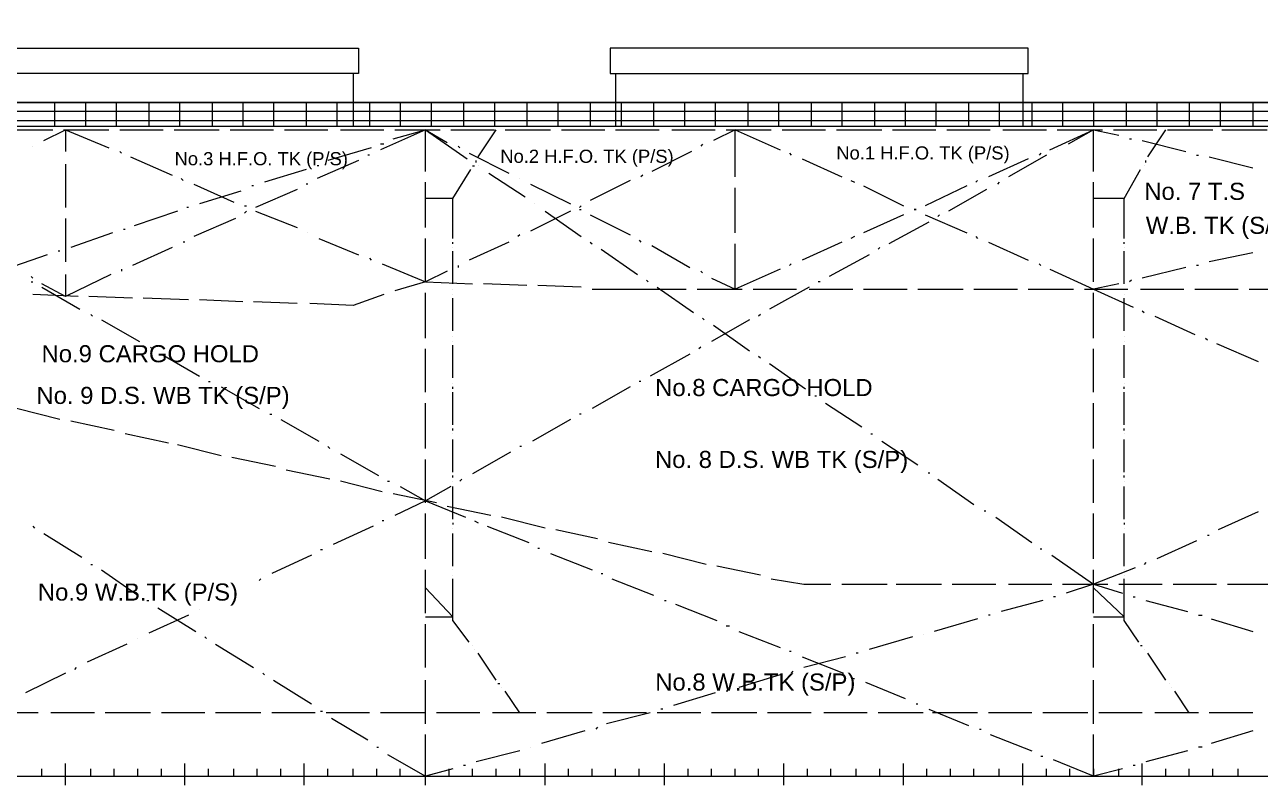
# Model space of a CAD drawing. Header units: millimetres. Extents: x -1005 to 294628, y -1154 to 182592.
# Drawn here: x 54288 to 101309, y -259 to 28668 of the extents above; entities that cross this region are included whole.
import ezdxf

# ---------------------------------------------------------------- set-up
doc = ezdxf.new("R2010")
doc.units = ezdxf.units.MM
doc.layers.add('PDF_Geomertry', color=7, linetype='Continuous')
doc.styles.get("Standard").update_dxf_attribs({"font": 'arial.ttf'})

msp = doc.modelspace()

# ---------------------------------------------------------------- linework, layer by layer
at = {"layer": 'PDF_Geomertry', "lineweight": 5}
for p, q in [((54598, 9590), (54667, 9521)), ((55011, 9315), (56458, 8419)), ((56802, 8144), (56871, 8144)), ((57215, 7937), (58593, 6973)), ((58937, 6766), (59006, 6766)), ((60521, 6215), (59006, 5526)), ((59351, 6491), (60797, 5595)), ((60935, 6422), (60935, 6422)), ((58593, 5320), (58593, 5320)), ((61141, 5389), (61210, 5320)), ((58180, 5113), (56664, 4424)), ((55838, 4011), (54323, 3254)), ((56251, 4218), (56182, 4149)), ((54805, 2496), (53152, 2496)), ((56940, 2496), (55287, 2496)), ((59075, 2496), (57353, 2496)), ((61141, 2496), (59488, 2496)), ((55838, -259), (55838, 567)), ((60384, -259), (60384, 567)), ((54943, 85), (54943, 361)), ((56802, 85), (56802, 361)), ((57698, 85), (57698, 361)), ((58593, 85), (58593, 361)), ((59488, 85), (59488, 361))]:
    msp.add_line(p, q, dxfattribs=at)
for points in [[(3286, 14893), (1289, 14342), (1289, 24811), (261017, 24811), (267353, 25018), (271417, 28668)], [(53083, 27704), (53083, 27773), (52532, 27773), (53083, 27773), (66996, 27773), (66996, 26809), (53014, 26809)], [(66789, 26809), (66789, 24811)], [(76776, 26809), (76776, 24811)], [(92273, 26809), (92273, 24811)], [(55425, 25707), (55425, 24811)], [(56596, 25707), (56596, 24811)], [(57766, 25707), (57766, 24811)], [(59006, 25707), (59006, 24811)], [(60177, 25707), (60177, 24811)], [(61417, 25707), (61417, 24811)], [(62588, 25707), (62588, 24811)], [(63759, 25707), (63759, 24811)], [(64998, 25707), (64998, 24811)], [(66169, 25707), (66169, 24811)], [(67409, 25707), (67409, 24811)], [(68580, 25707), (68580, 24811)], [(69751, 25707), (69751, 24811)], [(70990, 25707), (70990, 24811)], [(72161, 25707), (72161, 24811)], [(73401, 25707), (73401, 24811)], [(74572, 25707), (74572, 24811)], [(75812, 25707), (75812, 24811)], [(76983, 25707), (76983, 24811)], [(78222, 25707), (78222, 24811)], [(79393, 25707), (79393, 24811)], [(80564, 25707), (80564, 24811)], [(81804, 25707), (81804, 24811)], [(82975, 25707), (82975, 24811)], [(84215, 25707), (84215, 24811)], [(85385, 25707), (85385, 24811)], [(86625, 25707), (86625, 24811)], [(87796, 25707), (87796, 24811)], [(88967, 25707), (88967, 24811)], [(90207, 25707), (90207, 24811)], [(91378, 25707), (91378, 24811)], [(92617, 25707), (92617, 24811)], [(93788, 25707), (93788, 24811)], [(94959, 25707), (94959, 24811)], [(96199, 25707), (96199, 24811)], [(97370, 25707), (97370, 24811)], [(98609, 25707), (98609, 24811)], [(99780, 25707), (99780, 24811)], [(101020, 25707), (101020, 24811)], [(103431, 25362), (41443, 25362)], [(103431, 25018), (41443, 25018)], [(53703, 24674), (55356, 24674)], [(55011, 24260), (55838, 24674), (57491, 23985)], [(55769, 24674), (57491, 24674)], [(55838, 24674), (55838, 23847)], [(57904, 24674), (59557, 24674)], [(59970, 24674), (61692, 24674)], [(62106, 24674), (63759, 24674)], [(64172, 24674), (65825, 24674)], [(66307, 24674), (67960, 24674)], [(68304, 24329), (69544, 24674), (67822, 23916)], [(68373, 24674), (70095, 24674)], [(69544, 23090), (69544, 24674), (70371, 24192)], [(69544, 24674), (71128, 23572)], [(70508, 24674), (72161, 24674)], [(71542, 23641), (72230, 24674)], [(72575, 24674), (74297, 24674)], [(74710, 24674), (76363, 24674)], [(76776, 24674), (78429, 24674)], [(78911, 24674), (80564, 24674)], [(81322, 22883), (81322, 24674), (80495, 24260)], [(80977, 24674), (82699, 24674)], [(81322, 24674), (83044, 23916)], [(83113, 24674), (84766, 24674)], [(85179, 24674), (86901, 24674)], [(87314, 24674), (88967, 24674)], [(89380, 24674), (91033, 24674)], [(91515, 24674), (93168, 24674)], [(93306, 23916), (94959, 24674), (93995, 24123)], [(93582, 24674), (95303, 24674)], [(94959, 23090), (94959, 24674), (95923, 24467)], [(95717, 24674), (97370, 24674)], [(97025, 23641), (97714, 24674)], [(97783, 24674), (99505, 24674)], [(99849, 24674), (101571, 24674)], [(54598, 24054), (54598, 24054)], [(67478, 23985), (65825, 23503)], [(67960, 24123), (67822, 24123)], [(70784, 24054), (70853, 23985)], [(80082, 24123), (80013, 24054)], [(96337, 24329), (96405, 24329)], [(96819, 24260), (98472, 23847)], [(57904, 23847), (57973, 23778)], [(58317, 23641), (59902, 22952)], [(67409, 23709), (67340, 23709)], [(71197, 23778), (72712, 23021)], [(79669, 23847), (78154, 23090)], [(83388, 23778), (83457, 23709)], [(83870, 23572), (85385, 22883)], [(92480, 23572), (90964, 22883)], [(93168, 23709), (91722, 22883)], [(92962, 23778), (92893, 23709)], [(93582, 23916), (93582, 23916)], [(98885, 23709), (98954, 23709)], [(99367, 23641), (101020, 23227)], [(55838, 23365), (55838, 21712)], [(64998, 23158), (63414, 22676)], [(66996, 23503), (65412, 22814)], [(65480, 23296), (65412, 23296)], [(70577, 22056), (71266, 23158)], [(71335, 23296), (71404, 23296)], [(71473, 23434), (71473, 23503)], [(71542, 23296), (71542, 23296)], [(96130, 22056), (96750, 23158)], [(96888, 23296), (96888, 23296)], [(96956, 23434), (96956, 23503)], [(60246, 22814), (60315, 22745)], [(60728, 22607), (62243, 21919)], [(65067, 22607), (64998, 22607)], [(69544, 20954), (69544, 22676)], [(71955, 23021), (73332, 22125)], [(73126, 22814), (73126, 22814)], [(73539, 22607), (75054, 21850)], [(77327, 22745), (75812, 21988)], [(77809, 22952), (77740, 22883)], [(85730, 22745), (85868, 22676)], [(90551, 22745), (90482, 22676)], [(91378, 22676), (91309, 22607)], [(94959, 20954), (94959, 22676)], [(62519, 22332), (60935, 21850)], [(63001, 22539), (62932, 22539)], [(64654, 22401), (63070, 21712)], [(81322, 20748), (81322, 22470)], [(86212, 22539), (87727, 21781)], [(90138, 22539), (88554, 21781)], [(90895, 22401), (89449, 21574)], [(60521, 21712), (60453, 21712)], [(62657, 21781), (62725, 21781)], [(70577, 20541), (70577, 22056), (69544, 22056)], [(73677, 21850), (73677, 21850)], [(75467, 21781), (75398, 21712)], [(75398, 21643), (75467, 21643)], [(96130, 20541), (96130, 22056), (94959, 22056)], [(55838, 21299), (55838, 19646)], [(60108, 21574), (58455, 21023)], [(62312, 21299), (60728, 20610)], [(62725, 21574), (62657, 21505)], [(63070, 21574), (64654, 20954)], [(75054, 21574), (73539, 20817)], [(74090, 21574), (75467, 20610)], [(75812, 21437), (77327, 20679)], [(87727, 21437), (86212, 20748)], [(88691, 21161), (87176, 20335)], [(88554, 21437), (90138, 20748)], [(89105, 21437), (89036, 21368)], [(57629, 20748), (56045, 20197)], [(58111, 20886), (58042, 20886)], [(65067, 20748), (65067, 20748)], [(60384, 20403), (60315, 20403)], [(65480, 20541), (66996, 19921)], [(67891, 19577), (69544, 18888), (69544, 20541)], [(70577, 20335), (70577, 20403)], [(72712, 20403), (71197, 19715)], [(73126, 20679), (73057, 20610)], [(75812, 20403), (75881, 20335)], [(77671, 20472), (77740, 20403)], [(78154, 20266), (79600, 19439)], [(80426, 19026), (81322, 18613), (81322, 20335)], [(85385, 20403), (83870, 19715)], [(85868, 20610), (85730, 20541)], [(90482, 20610), (90551, 20541)], [(90964, 20403), (92480, 19715)], [(94959, 18888), (94959, 20541)], [(96130, 20335), (96130, 20403)], [(55149, 19921), (53565, 19370)], [(55631, 20059), (55562, 20059)], [(59902, 20197), (58386, 19508)], [(67409, 19784), (67478, 19715)], [(70577, 20197), (70577, 20197)], [(70577, 18819), (70577, 20059)], [(76225, 20128), (77603, 19164)], [(86419, 19921), (84903, 19095)], [(86832, 20197), (86763, 20128)], [(96130, 20197), (96130, 20197)], [(96130, 18819), (96130, 20059)], [(101020, 19990), (99367, 19646)], [(57973, 19370), (57973, 19301)], [(70371, 19301), (69544, 18888), (71335, 18819)], [(70784, 19508), (70784, 19439)], [(80013, 19301), (80082, 19233)], [(83044, 19370), (81322, 18613)], [(83457, 19577), (83388, 19508)], [(92893, 19577), (92962, 19508)], [(93306, 19370), (94959, 18613)], [(98472, 19439), (96819, 19026)], [(98954, 19508), (98885, 19508)], [(54529, 19095), (54598, 19026)], [(54529, 18888), (54598, 18888)], [(57560, 19164), (55838, 18337), (54943, 18819)], [(55838, 19164), (55838, 18337)], [(69544, 18888), (68373, 18544)], [(73401, 18750), (71748, 18819)], [(77947, 18957), (78016, 18888)], [(84559, 18888), (84490, 18888)], [(95923, 18819), (94959, 18613), (96474, 17924)], [(96405, 18957), (96337, 18888)], [(56320, 18337), (54598, 18406)], [(54943, 18682), (56389, 17855)], [(67960, 18406), (66789, 17993), (65136, 18062)], [(69544, 16753), (69544, 18475)], [(70577, 18613), (70577, 18613)], [(70577, 18406), (70577, 18406)], [(75467, 18682), (73814, 18750)], [(75881, 18613), (77671, 18613), (79462, 18613)], [(78360, 18682), (79738, 17717)], [(79875, 18613), (81597, 18613)], [(82011, 18613), (83664, 18613)], [(84146, 18682), (82630, 17855)], [(84146, 18613), (85799, 18613)], [(86212, 18613), (87865, 18613)], [(88278, 18613), (90000, 18613)], [(90413, 18613), (92066, 18613)], [(92480, 18613), (94201, 18613)], [(94615, 18613), (96268, 18613)], [(94959, 16753), (94959, 18475)], [(96130, 18613), (96130, 18613)], [(96130, 18406), (96130, 18406)], [(96750, 18613), (98403, 18613)], [(98816, 18613), (100469, 18613)], [(100882, 18613), (102604, 18613)], [(58386, 18268), (56733, 18337)], [(60521, 18199), (58800, 18268)], [(62588, 18131), (60935, 18199)], [(64654, 18062), (63001, 18131)], [(70577, 17029), (70577, 18268)], [(96130, 17029), (96130, 18268)], [(56802, 17648), (56871, 17580)], [(57215, 17442), (58662, 16615)], [(80082, 17511), (80151, 17442)], [(81873, 17442), (80426, 16615)], [(82286, 17648), (82217, 17580)], [(96819, 17786), (96888, 17717)], [(97301, 17580), (98816, 16891)], [(80495, 17235), (81873, 16271)], [(70577, 16822), (70577, 16822)], [(70577, 16615), (70577, 16615)], [(70577, 15238), (70577, 16478)], [(96130, 16822), (96130, 16822)], [(96130, 16615), (96130, 16615)], [(96130, 15238), (96130, 16478)], [(99229, 16753), (99298, 16684)], [(99643, 16546), (101227, 15858)], [(59075, 16409), (59144, 16340)], [(59488, 16133), (60935, 15307)], [(69544, 14687), (69544, 16340)], [(79600, 16133), (78085, 15307)], [(80013, 16409), (79944, 16340)], [(82217, 16064), (82286, 15995)], [(94959, 14687), (94959, 16340)], [(82630, 15789), (84008, 14825)], [(61279, 15100), (61348, 15100)], [(77740, 15100), (77671, 15100)], [(61761, 14893), (63208, 14067)], [(70577, 15031), (70577, 15031)], [(70577, 14825), (70577, 14893)], [(70577, 13447), (70577, 14687)], [(77327, 14893), (75881, 14067)], [(96130, 15031), (96130, 15031)], [(96130, 14825), (96130, 14893)], [(96130, 13447), (96130, 14687)], [(69544, 12552), (69544, 14274)], [(84352, 14549), (84421, 14549)], [(84766, 14274), (86143, 13378)], [(94959, 12552), (94959, 14274)], [(55631, 13654), (53978, 14067)], [(63621, 13860), (63690, 13860)], [(64034, 13654), (65480, 12827)], [(75054, 13654), (73608, 12827)], [(75467, 13860), (75398, 13860)], [(57698, 13240), (56045, 13585)], [(70577, 13240), (70577, 13309)], [(96130, 13240), (96130, 13309)], [(59764, 12758), (58111, 13103)], [(70577, 13103), (70577, 13103)], [(70577, 11656), (70577, 12896)], [(86487, 13103), (86556, 13103)], [(86901, 12827), (88278, 11932)], [(96130, 13103), (96130, 13103)], [(96130, 11656), (96130, 12896)], [(61761, 12276), (60108, 12689)], [(65825, 12621), (65894, 12552)], [(66307, 12345), (67753, 11519)], [(72781, 12414), (71335, 11587)], [(73195, 12621), (73126, 12621)], [(63827, 11863), (62174, 12207)], [(69544, 10485), (69544, 12138)], [(94959, 10485), (94959, 12138)], [(65894, 11381), (64241, 11725)], [(67891, 10899), (66307, 11312)], [(68098, 11312), (68167, 11312)], [(70577, 11450), (70577, 11519)], [(70577, 11312), (70577, 11312)], [(70922, 11381), (70853, 11312)], [(88691, 11656), (88691, 11587)], [(89036, 11381), (90413, 10417)], [(96130, 11450), (96130, 11519)], [(96130, 11312), (96130, 11312)], [(69957, 10485), (68304, 10830)], [(68580, 11105), (69544, 10554), (68373, 10003)], [(70508, 11105), (69544, 10554), (71059, 9934)], [(70577, 9866), (70577, 11105)], [(96130, 9866), (96130, 11105)], [(72024, 10003), (70371, 10348)], [(69544, 8350), (69544, 10072)], [(74090, 9521), (72437, 9934)], [(90827, 10210), (90827, 10141)], [(91240, 9934), (92617, 8970)], [(94959, 8350), (94959, 10072)], [(101227, 10141), (99711, 9452)], [(67547, 9590), (66032, 8901)], [(67960, 9797), (67891, 9797)], [(70577, 9728), (70577, 9659)], [(70577, 9521), (70577, 9521)], [(71404, 9797), (71542, 9728)], [(71886, 9590), (73470, 8970)], [(76087, 9108), (74503, 9452)], [(96130, 9728), (96130, 9659)], [(96130, 9521), (96130, 9521)], [(70577, 8075), (70577, 9315)], [(78154, 8626), (76501, 8970)], [(96130, 8075), (96130, 9315)], [(98885, 9039), (97370, 8350)], [(99367, 9246), (99298, 9246)], [(65205, 8488), (63690, 7799)], [(65618, 8695), (65549, 8695)], [(73814, 8764), (73883, 8764)], [(74297, 8557), (75881, 7937)], [(80220, 8144), (78567, 8557)], [(92962, 8764), (92962, 8695)], [(93375, 8488), (94959, 7386), (93926, 7042)], [(82286, 7730), (80633, 8075)], [(96543, 8006), (94959, 7386), (96061, 7042)], [(96956, 8213), (96888, 8144)], [(63276, 7593), (63208, 7524)], [(69544, 6284), (69544, 7937)], [(70577, 7937), (70577, 7937)], [(70577, 7730), (70577, 7730)], [(71197, 5182), (70577, 6009), (70577, 7593)], [(76225, 7799), (76294, 7799)], [(76638, 7593), (78222, 6973)], [(82699, 7593), (83939, 7386), (84972, 7386)], [(94959, 6284), (94959, 7937)], [(96130, 7937), (96130, 7937)], [(96130, 7730), (96130, 7730)], [(96681, 5182), (96130, 6009), (96130, 7593)], [(69544, 6146), (70577, 6146), (69544, 7248)], [(85385, 7386), (87107, 7386)], [(87452, 7386), (89174, 7386)], [(89587, 7386), (91240, 7386)], [(91722, 7386), (93375, 7386)], [(93788, 7386), (95510, 7386)], [(94959, 6146), (96130, 6146), (94959, 7248)], [(95923, 7386), (97576, 7386)], [(97990, 7386), (99643, 7386)], [(100056, 7386), (101778, 7386)], [(78636, 6766), (78705, 6766)], [(79049, 6628), (80633, 6009)], [(93031, 6766), (91446, 6353)], [(93513, 6904), (93444, 6904)], [(96474, 6904), (96543, 6904)], [(96956, 6766), (98541, 6353)], [(91033, 6215), (90964, 6215)], [(98954, 6215), (99092, 6215)], [(69544, 4218), (69544, 5871)], [(80977, 5802), (81115, 5802)], [(90551, 6077), (88898, 5595)], [(94959, 4218), (94959, 5871)], [(99436, 6077), (101020, 5595)], [(81460, 5595), (83044, 4975)], [(88072, 5389), (86419, 4907)], [(88485, 5458), (88485, 5458)], [(61555, 5113), (63001, 4218)], [(71335, 5044), (71335, 5044)], [(71404, 4907), (71404, 4907)], [(72230, 3736), (71542, 4769)], [(83388, 4838), (83457, 4838)], [(86005, 4769), (85936, 4769)], [(96819, 5044), (96750, 5044)], [(96888, 4907), (96888, 4907)], [(97714, 3736), (97025, 4769)], [(83870, 4631), (85454, 4011)], [(85523, 4631), (83939, 4218)], [(63345, 4011), (63414, 3942)], [(83044, 3942), (81460, 3460)], [(83526, 4080), (83457, 4011)], [(85799, 3805), (85868, 3805)], [(63759, 3736), (65205, 2840)], [(69544, 2083), (69544, 3736)], [(72368, 3598), (72299, 3598)], [(72437, 3460), (72437, 3460)], [(73126, 2496), (72575, 3322)], [(81046, 3322), (80977, 3322)], [(86281, 3667), (87796, 3047)], [(94959, 2083), (94959, 3736)], [(97852, 3598), (97852, 3598)], [(97921, 3460), (97921, 3460)], [(98609, 2496), (98058, 3322)], [(80564, 3254), (78980, 2771)], [(88209, 2840), (88278, 2840)], [(63276, 2496), (61555, 2496)], [(65343, 2496), (63690, 2496)], [(65549, 2565), (65618, 2565)], [(67409, 2496), (65756, 2496)], [(69544, 2496), (67822, 2496)], [(71610, 2496), (69957, 2496)], [(73745, 2496), (72092, 2496)], [(75881, 2496), (74159, 2496)], [(77947, 2496), (76294, 2496)], [(78085, 2496), (76432, 2083)], [(80013, 2496), (78360, 2496)], [(78567, 2634), (78498, 2634)], [(82148, 2496), (80426, 2496)], [(84215, 2496), (82562, 2496)], [(86350, 2496), (84697, 2496)], [(88485, 2496), (86763, 2496)], [(88691, 2634), (90207, 2014)], [(90551, 2496), (88829, 2496)], [(92617, 2496), (90964, 2496)], [(94752, 2496), (93031, 2496)], [(96819, 2496), (95166, 2496)], [(98954, 2496), (97301, 2496)], [(101020, 2496), (99367, 2496)], [(65963, 2289), (67340, 1463)], [(76087, 1945), (76018, 1876)], [(68098, 912), (69544, 85), (69544, 1669)], [(75605, 1807), (73952, 1325)], [(90620, 1876), (90689, 1876)], [(91033, 1669), (92617, 1050)], [(94959, 361), (94959, 85), (94959, 1669)], [(101020, 1807), (99436, 1325)], [(67685, 1187), (67753, 1187)], [(73126, 1050), (71473, 636)], [(73539, 1187), (73539, 1187)], [(98541, 1050), (96956, 636)], [(99092, 1187), (98954, 1187)], [(64929, -259), (64929, 567)], [(69544, -259), (69544, 567)], [(71059, 499), (70990, 499)], [(74090, -259), (74090, 567)], [(78636, -259), (78636, 567)], [(83181, -259), (83181, 567)], [(87727, -259), (87727, 567)], [(92273, -259), (92273, 567)], [(92962, 843), (93031, 843)], [(96061, 361), (94959, 85), (93444, 705)], [(96543, 499), (96474, 499)], [(96819, -259), (96819, 567)], [(21951, 85), (146547, 85)], [(61279, 85), (61279, 361)], [(62243, 85), (62243, 361)], [(63139, 85), (63139, 361)], [(64034, 85), (64034, 361)], [(65825, 85), (65825, 361)], [(66789, 85), (66789, 361)], [(67685, 85), (67685, 361)], [(68580, 85), (68580, 361)], [(70577, 361), (69544, 85)], [(70440, 85), (70440, 361)], [(71335, 85), (71335, 361)], [(72230, 85), (72230, 361)], [(73126, 85), (73126, 361)], [(74985, 85), (74985, 361)], [(75881, 85), (75881, 361)], [(76776, 85), (76776, 361)], [(77671, 85), (77671, 361)], [(79531, 85), (79531, 361)], [(80426, 85), (80426, 361)], [(81322, 85), (81322, 361)], [(82217, 85), (82217, 361)], [(84077, 85), (84077, 361)], [(84972, 85), (84972, 361)], [(85936, 85), (85936, 361)], [(86832, 85), (86832, 361)], [(88623, 85), (88623, 361)], [(89518, 85), (89518, 361)], [(90413, 85), (90413, 361)], [(91378, 85), (91378, 361)], [(93168, 85), (93168, 361)], [(94064, 85), (94064, 361)], [(95923, 85), (95923, 361)], [(97714, 85), (97714, 361)], [(98609, 85), (98609, 361)], [(99505, 85), (99505, 361)], [(100469, 85), (100469, 361)]]:
    msp.add_lwpolyline(points, dxfattribs=at)
for points in [[(92480, 26809), (92480, 27773), (76569, 27773), (76569, 26809)], [(103431, 25707), (41443, 25707)], [(88209, 21643), (88140, 21643)]]:
    msp.add_lwpolyline(points, close=True, dxfattribs=at)

# ---------------------------------------------------------------- texts
for s, height, p in [('No.1 H.F.O. TK (P/S)', 500, (85174, 23543)), ('No.3 H.F.O. TK (P/S) ', 500, (59992, 23323)), ('No.2 H.F.O. TK (P/S) ', 500, (72388, 23415)), ('No. 7 T.S', 650, (96893, 22007)), ('W.B. TK (S/P)', 650, (96953, 20714)), ('No.9 CARGO HOLD', 650, (54929, 15830)), ('No.8 CARGO HOLD', 650, (78281, 14544)), ('No. 9 D.S. WB TK (S/P)', 650, (54734, 14245)), ('No. 8 D.S. WB TK (S/P)', 650, (78272, 11810)), ('No.9 W.B.TK (P/S)', 650, (54789, 6765)), ('No.8 W.B.TK (S/P)', 650, (78283, 3343))]:
    msp.add_text(s, height=height).set_placement(p)

doc.saveas('drawing.dxf')
